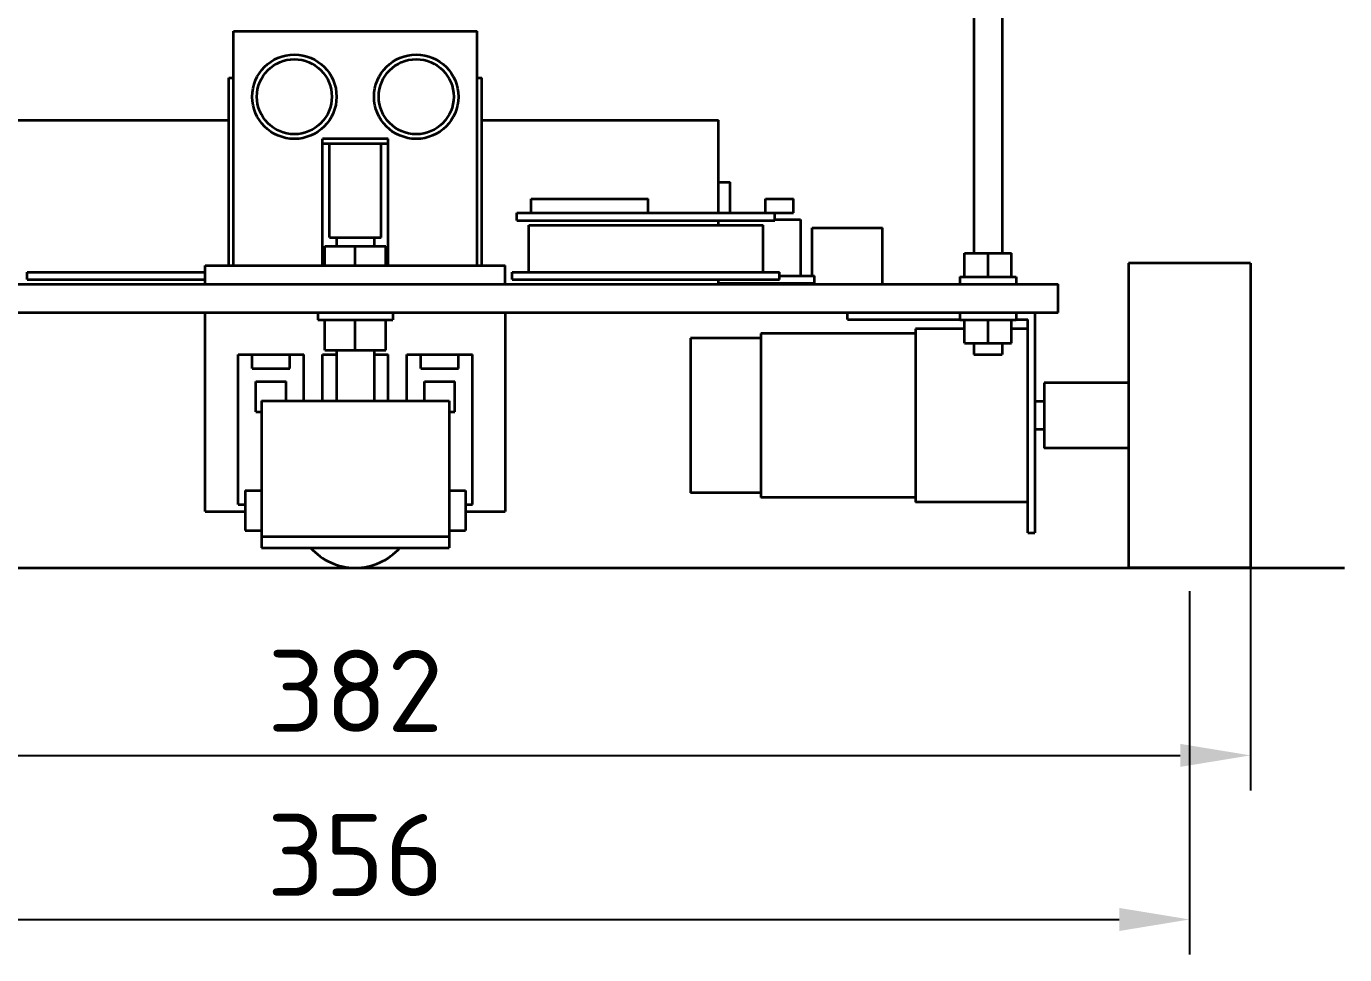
# Model space of a CAD drawing. Header units: millimetres. Extents: x 2054 to 12135, y -1469 to 564.
# Drawn here: x 2194.8 to 2476.1, y 89.9 to 287.9 of the extents above; entities that cross this region are included whole.
import ezdxf

# ---------------------------------------------------------------- set-up
doc = ezdxf.new("R2010")
doc.units = ezdxf.units.MM
doc.layers.add('2D-VISIBLE', color=7, linetype='Continuous', lineweight=35)
doc.layers.add('DIMENSIONS', color=4, linetype='Continuous', lineweight=18)
doc.styles.add('ISO', font='isocpeur.ttf')
doc.styles.add('OpenSansCondensed-Light', font='OpenSansCondensed-Light.ttf')
doc.dimstyles.new('EZDXF', dxfattribs={"dimtxt": 0.25, "dimasz": 0.175, "dimexe": 0.375, "dimexo": 0.125, "dimgap": 0.1, "dimtad": 1, "dimlfac": 100, "dimzin": 12, "dimdsep": 46, "dimtxsty": 'OpenSansCondensed-Light', "dimblk": 'ARCHTICK', "dimcen": 2.5, "dimazin": 3, "dimtfac": 0.5, "dimtmove": 2, "dimatfit": 3})

# ---------------------------------------------------------------- blocks, each defined once
blk = doc.blocks.new('_CLOSEDFILLED')
at = {"color": 0, "linetype": 'BYBLOCK'}
blk.add_solid([(-1, 0.164), (0, 0), (-1, -0.164)], dxfattribs=at)
blk = doc.blocks.new('*D9')
at = {"color": 4}
for p, q in [((2074, 199.9), (2074, 124.9)), ((2456, 199.9), (2456, 124.9)), ((2089, 132.4), (2441, 132.4))]:
    blk.add_line(p, q, dxfattribs=at)
at = {"layer": 'Defpoints'}
for p in [(2074, 204.9), (2456, 204.9), (2074, 132.4)]:
    blk.add_point(p, dxfattribs=at)
at = {"layer": 'DIMENSIONS', "color": 4, "xscale": 15, "yscale": 15, "rotation": 180}
blk.add_blockref('_CLOSEDFILLED', (2074, 132.4), dxfattribs=at)
at = {"layer": 'DIMENSIONS', "color": 4, "xscale": 15, "yscale": 15}
blk.add_blockref('_CLOSEDFILLED', (2456, 132.4), dxfattribs=at)
at = {"layer": 'DIMENSIONS', "color": 7, "insert": (2265, 146.15), "char_height": 17.5, "attachment_point": 5, "style": 'ISO'}
blk.add_mtext('382', dxfattribs=at)
blk = doc.blocks.new('*D10')
at = {"color": 4}
for p, q in [((2087, 167.4), (2087, 89.9)), ((2443, 167.4), (2443, 89.9)), ((2102, 97.4), (2428, 97.4))]:
    blk.add_line(p, q, dxfattribs=at)
at = {"layer": 'Defpoints'}
for p in [(2087, 172.4), (2443, 172.4), (2087, 97.4)]:
    blk.add_point(p, dxfattribs=at)
at = {"layer": 'DIMENSIONS', "color": 4, "xscale": 15, "yscale": 15, "rotation": 180}
blk.add_blockref('_CLOSEDFILLED', (2087, 97.4), dxfattribs=at)
at = {"layer": 'DIMENSIONS', "color": 4, "xscale": 15, "yscale": 15}
blk.add_blockref('_CLOSEDFILLED', (2443, 97.4), dxfattribs=at)
at = {"layer": 'DIMENSIONS', "color": 7, "insert": (2265, 111.15), "char_height": 17.5, "attachment_point": 5, "style": 'ISO'}
blk.add_mtext('356', dxfattribs=at)

msp = doc.modelspace()

# ---------------------------------------------------------------- linework, layer by layer
at = {"layer": '2D-VISIBLE'}
for p, q in [((2397, 326.3), (2397, 239.5)), ((2403, 326.3), (2403, 239.5)), ((2239, 286.9), (2291, 286.9)), ((2239, 236.9), (2239, 286.9)), ((2291, 236.9), (2291, 286.9)), ((2238, 236.9), (2238, 276.9)), ((2238, 276.9), (2239, 276.9)), ((2291, 276.9), (2292, 276.9)), ((2292, 236.9), (2292, 276.9)), ((2187.5, 267.9), (2238, 267.9)), ((2292, 267.9), (2342.5, 267.9)), ((2342.5, 248.1), (2342.5, 267.9)), ((2272, 263.9), (2258, 263.9)), ((2258, 236.9), (2258, 263.9)), ((2258, 262.9), (2259.5, 262.9)), ((2259.5, 242.9), (2259.5, 262.9)), ((2259.5, 262.9), (2270.5, 262.9)), ((2270.5, 262.9), (2272, 262.9)), ((2270.5, 242.9), (2270.5, 262.9)), ((2272, 236.9), (2272, 263.9)), ((2342.5, 254.7), (2345, 254.7)), ((2345, 248.1), (2345, 254.7)), ((2302.5, 248.1), (2302.5, 251.1)), ((2302.5, 251.1), (2327.5, 251.1)), ((2327.5, 248.1), (2327.5, 251.1)), ((2352.5, 248.1), (2352.5, 251.1)), ((2352.5, 251.1), (2358.5, 251.1)), ((2358.5, 248.1), (2358.5, 251.1)), ((2299.5, 246.5), (2299.5, 248.1)), ((2299.5, 248.1), (2354.5, 248.1)), ((2354.5, 246.5), (2354.5, 248.1)), ((2354.5, 248.1), (2358.5, 248.1)), ((2299.5, 246.5), (2354.5, 246.5)), ((2302, 235.5), (2302, 245.5)), ((2302, 245.5), (2352, 245.5)), ((2342.5, 245.5), (2342.5, 246.5)), ((2352, 235.5), (2352, 245.5)), ((2360, 246.7), (2360, 234.7)), ((2362.5, 234.7), (2362.5, 244.9)), ((2362.5, 244.9), (2377.5, 244.9)), ((2377.5, 232.9), (2377.5, 244.9)), ((2259.5, 242.9), (2270.5, 242.9)), ((2261, 242.9), (2261, 241)), ((2269, 242.9), (2269, 241)), ((2258.5, 236.9), (2258.5, 241)), ((2258.5, 241), (2265, 241)), ((2265, 236.9), (2265, 241)), ((2265, 241), (2271.5, 241)), ((2271.5, 236.9), (2271.5, 241)), ((2395, 234.5), (2395, 239.5)), ((2395, 239.5), (2400, 239.5)), ((2400, 234.5), (2400, 239.5)), ((2400, 239.5), (2405, 239.5)), ((2405, 234.5), (2405, 239.5)), ((2233, 232.9), (2233, 236.9)), ((2233, 236.9), (2297, 236.9)), ((2297, 232.9), (2297, 236.9)), ((2456, 237.4), (2430, 237.4)), ((2195, 233.9), (2195, 235.5)), ((2195, 235.5), (2233, 235.5)), ((2195, 233.9), (2233, 233.9)), ((2298.5, 233.9), (2298.5, 235.5)), ((2298.5, 235.5), (2355.5, 235.5)), ((2298.5, 233.9), (2355.5, 233.9)), ((2342.5, 232.9), (2342.5, 233.9)), ((2355.5, 233.9), (2355.5, 235.5)), ((2355.5, 234.7), (2363, 234.7)), ((2363, 233.1), (2363, 234.7)), ((2394, 234.5), (2394, 232.9)), ((2406, 234.5), (2406, 232.9)), ((2115, 232.9), (2415, 232.9)), ((2233, 232.9), (2297, 232.9)), ((2342.5, 233.1), (2363, 233.1)), ((2362.5, 232.9), (2362.5, 233.1)), ((2415, 226.9), (2415, 232.9)), ((2115, 226.9), (2415, 226.9)), ((2233, 184.4), (2233, 226.9)), ((2257, 226.9), (2257, 225.3)), ((2258.5, 218.8), (2258.5, 225.3)), ((2265, 218.8), (2265, 225.3)), ((2271.5, 218.8), (2271.5, 225.3)), ((2273, 226.9), (2273, 225.3)), ((2297, 226.9), (2297, 184.4)), ((2370, 225.4), (2370, 226.9)), ((2370, 225.4), (2394, 225.4)), ((2394, 226.9), (2394, 225.3)), ((2395, 220.3), (2395, 225.3)), ((2400, 220.3), (2400, 225.3)), ((2405, 220.3), (2405, 225.3)), ((2406, 226.9), (2406, 225.3)), ((2406, 225.4), (2408.5, 225.4)), ((2408.5, 179.9), (2408.5, 225.4)), ((2410, 226.9), (2410, 179.9)), ((2384.5, 222.4), (2351.5, 222.4)), ((2395, 223.4), (2384.5, 223.4)), ((2408.5, 223.4), (2405, 223.4)), ((2351.5, 221.4), (2336.5, 221.4)), ((2395, 220.3), (2400, 220.3)), ((2397, 220.3), (2397, 217.9)), ((2400, 220.3), (2405, 220.3)), ((2403, 220.3), (2403, 217.9)), ((2240, 185.9), (2240, 217.9)), ((2240, 217.9), (2243, 217.9)), ((2243, 214.9), (2243, 217.9)), ((2243, 217.9), (2251, 217.9)), ((2251, 217.9), (2254, 217.9)), ((2251, 214.9), (2251, 217.9)), ((2254, 208), (2254, 217.9)), ((2258, 208), (2258, 217.9)), ((2258, 217.9), (2261, 217.9)), ((2258.5, 218.8), (2265, 218.8)), ((2261, 218.8), (2261, 208)), ((2265, 218.8), (2271.5, 218.8)), ((2269, 218.8), (2269, 208)), ((2269, 217.9), (2272, 217.9)), ((2272, 208), (2272, 217.9)), ((2276, 208), (2276, 217.9)), ((2276, 217.9), (2279, 217.9)), ((2279, 214.9), (2279, 217.9)), ((2279, 217.9), (2287, 217.9)), ((2287, 217.9), (2290, 217.9)), ((2287, 214.9), (2287, 217.9)), ((2290, 185.9), (2290, 217.9)), ((2243, 214.9), (2251, 214.9)), ((2279, 214.9), (2287, 214.9)), ((2243.75, 205.65), (2243.75, 212.15)), ((2243.75, 212.15), (2250.25, 212.15)), ((2250.25, 208), (2250.25, 212.15)), ((2279.75, 208), (2279.75, 212.15)), ((2279.75, 212.15), (2286.25, 212.15)), ((2286.25, 205.65), (2286.25, 212.15)), ((2430, 211.9), (2412, 211.9)), ((2243.75, 205.65), (2245, 205.65)), ((2245, 208), (2245, 179.1)), ((2285, 208), (2285, 179.1)), ((2285, 205.65), (2286.25, 205.65)), ((2412, 207.9), (2410, 207.9)), ((2412, 201.9), (2410, 201.9)), ((2430, 197.9), (2412, 197.9)), ((2241.5, 188.9), (2241.5, 180.4)), ((2288.5, 188.9), (2288.5, 180.4)), ((2240, 185.9), (2241.5, 185.9)), ((2288.5, 185.9), (2290, 185.9)), ((2351.5, 188.4), (2336.5, 188.4)), ((2384.5, 187.4), (2351.5, 187.4)), ((2408.5, 186.4), (2384.5, 186.4)), ((2233, 184.4), (2241.5, 184.4)), ((2288.5, 184.4), (2297, 184.4)), ((2245, 179.1), (2245, 176.7)), ((2285, 179.1), (2285, 176.7)), ((2408.5, 179.9), (2410, 179.9)), ((2053.91, 172.4), (2476.09, 172.4)), ((2456, 172.4), (2430, 172.4))]:
    msp.add_line(p, q, dxfattribs=at)
for points in [[(2354.5, 246.7), (2354.67, 246.7), (2354.84, 246.7), (2355.02, 246.7), (2355.19, 246.7), (2355.36, 246.7), (2355.53, 246.7), (2355.7, 246.7), (2355.88, 246.7), (2356.05, 246.7), (2356.22, 246.7), (2356.39, 246.7), (2356.56, 246.7), (2356.73, 246.7), (2356.91, 246.7), (2357.08, 246.7), (2357.25, 246.7), (2357.42, 246.7), (2357.59, 246.7), (2357.77, 246.7), (2357.94, 246.7), (2358.11, 246.7), (2358.28, 246.7), (2358.45, 246.7), (2358.62, 246.7), (2358.8, 246.7), (2358.97, 246.7), (2359.14, 246.7), (2359.31, 246.7), (2359.48, 246.7), (2359.66, 246.7), (2359.83, 246.7), (2360, 246.7)], [(2430, 237.4), (2430, 236.38), (2430, 235.37), (2430, 234.35), (2430, 233.34), (2430, 232.32), (2430, 231.31), (2430, 230.29), (2430, 229.28), (2430, 228.26), (2430, 227.24), (2430, 226.23), (2430, 225.21), (2430, 224.2), (2430, 223.18), (2430, 222.17), (2430, 221.15), (2430, 220.13), (2430, 219.12), (2430, 218.1), (2430, 217.09), (2430, 216.07), (2430, 215.06), (2430, 214.04), (2430, 213.03), (2430, 212.01), (2430, 210.99), (2430, 209.98), (2430, 208.96), (2430, 207.95), (2430, 206.93), (2430, 205.92), (2430, 204.9)], [(2456, 237.4), (2456, 236.38), (2456, 235.37), (2456, 234.35), (2456, 233.34), (2456, 232.32), (2456, 231.31), (2456, 230.29), (2456, 229.28), (2456, 228.26), (2456, 227.24), (2456, 226.23), (2456, 225.21), (2456, 224.2), (2456, 223.18), (2456, 222.17), (2456, 221.15), (2456, 220.13), (2456, 219.12), (2456, 218.1), (2456, 217.09), (2456, 216.07), (2456, 215.06), (2456, 214.04), (2456, 213.03), (2456, 212.01), (2456, 210.99), (2456, 209.98), (2456, 208.96), (2456, 207.95), (2456, 206.93), (2456, 205.92), (2456, 204.9)], [(2394, 234.5), (2394.19, 234.5), (2394.38, 234.5), (2394.56, 234.5), (2394.75, 234.5), (2394.94, 234.5), (2395.12, 234.5), (2395.31, 234.5), (2395.5, 234.5), (2395.69, 234.5), (2395.88, 234.5), (2396.06, 234.5), (2396.25, 234.5), (2396.44, 234.5), (2396.62, 234.5), (2396.81, 234.5), (2397, 234.5), (2397.19, 234.5), (2397.38, 234.5), (2397.56, 234.5), (2397.75, 234.5), (2397.94, 234.5), (2398.12, 234.5), (2398.31, 234.5), (2398.5, 234.5), (2398.69, 234.5), (2398.88, 234.5), (2399.06, 234.5), (2399.25, 234.5), (2399.44, 234.5), (2399.62, 234.5), (2399.81, 234.5), (2400, 234.5)], [(2400, 234.5), (2400.19, 234.5), (2400.38, 234.5), (2400.56, 234.5), (2400.75, 234.5), (2400.94, 234.5), (2401.12, 234.5), (2401.31, 234.5), (2401.5, 234.5), (2401.69, 234.5), (2401.88, 234.5), (2402.06, 234.5), (2402.25, 234.5), (2402.44, 234.5), (2402.62, 234.5), (2402.81, 234.5), (2403, 234.5), (2403.19, 234.5), (2403.38, 234.5), (2403.56, 234.5), (2403.75, 234.5), (2403.94, 234.5), (2404.12, 234.5), (2404.31, 234.5), (2404.5, 234.5), (2404.69, 234.5), (2404.88, 234.5), (2405.06, 234.5), (2405.25, 234.5), (2405.44, 234.5), (2405.62, 234.5), (2405.81, 234.5), (2406, 234.5)], [(2257, 225.3), (2257.25, 225.3), (2257.5, 225.3), (2257.75, 225.3), (2258, 225.3), (2258.25, 225.3), (2258.5, 225.3), (2258.75, 225.3), (2259, 225.3), (2259.25, 225.3), (2259.5, 225.3), (2259.75, 225.3), (2260, 225.3), (2260.25, 225.3), (2260.5, 225.3), (2260.75, 225.3), (2261, 225.3), (2261.25, 225.3), (2261.5, 225.3), (2261.75, 225.3), (2262, 225.3), (2262.25, 225.3), (2262.5, 225.3), (2262.75, 225.3), (2263, 225.3), (2263.25, 225.3), (2263.5, 225.3), (2263.75, 225.3), (2264, 225.3), (2264.25, 225.3), (2264.5, 225.3), (2264.75, 225.3), (2265, 225.3)], [(2265, 225.3), (2265.25, 225.3), (2265.5, 225.3), (2265.75, 225.3), (2266, 225.3), (2266.25, 225.3), (2266.5, 225.3), (2266.75, 225.3), (2267, 225.3), (2267.25, 225.3), (2267.5, 225.3), (2267.75, 225.3), (2268, 225.3), (2268.25, 225.3), (2268.5, 225.3), (2268.75, 225.3), (2269, 225.3), (2269.25, 225.3), (2269.5, 225.3), (2269.75, 225.3), (2270, 225.3), (2270.25, 225.3), (2270.5, 225.3), (2270.75, 225.3), (2271, 225.3), (2271.25, 225.3), (2271.5, 225.3), (2271.75, 225.3), (2272, 225.3), (2272.25, 225.3), (2272.5, 225.3), (2272.75, 225.3), (2273, 225.3)], [(2394, 225.3), (2394.19, 225.3), (2394.38, 225.3), (2394.56, 225.3), (2394.75, 225.3), (2394.94, 225.3), (2395.12, 225.3), (2395.31, 225.3), (2395.5, 225.3), (2395.69, 225.3), (2395.88, 225.3), (2396.06, 225.3), (2396.25, 225.3), (2396.44, 225.3), (2396.62, 225.3), (2396.81, 225.3), (2397, 225.3), (2397.19, 225.3), (2397.38, 225.3), (2397.56, 225.3), (2397.75, 225.3), (2397.94, 225.3), (2398.12, 225.3), (2398.31, 225.3), (2398.5, 225.3), (2398.69, 225.3), (2398.88, 225.3), (2399.06, 225.3), (2399.25, 225.3), (2399.44, 225.3), (2399.62, 225.3), (2399.81, 225.3), (2400, 225.3)], [(2400, 225.3), (2400.19, 225.3), (2400.38, 225.3), (2400.56, 225.3), (2400.75, 225.3), (2400.94, 225.3), (2401.12, 225.3), (2401.31, 225.3), (2401.5, 225.3), (2401.69, 225.3), (2401.88, 225.3), (2402.06, 225.3), (2402.25, 225.3), (2402.44, 225.3), (2402.62, 225.3), (2402.81, 225.3), (2403, 225.3), (2403.19, 225.3), (2403.38, 225.3), (2403.56, 225.3), (2403.75, 225.3), (2403.94, 225.3), (2404.12, 225.3), (2404.31, 225.3), (2404.5, 225.3), (2404.69, 225.3), (2404.88, 225.3), (2405.06, 225.3), (2405.25, 225.3), (2405.44, 225.3), (2405.62, 225.3), (2405.81, 225.3), (2406, 225.3)], [(2351.5, 222.4), (2351.5, 221.85), (2351.5, 221.31), (2351.5, 220.76), (2351.5, 220.21), (2351.5, 219.67), (2351.5, 219.12), (2351.5, 218.57), (2351.5, 218.03), (2351.5, 217.48), (2351.5, 216.93), (2351.5, 216.38), (2351.5, 215.84), (2351.5, 215.29), (2351.5, 214.74), (2351.5, 214.2), (2351.5, 213.65), (2351.5, 213.1), (2351.5, 212.56), (2351.5, 212.01), (2351.5, 211.46), (2351.5, 210.92), (2351.5, 210.37), (2351.5, 209.82), (2351.5, 209.28), (2351.5, 208.73), (2351.5, 208.18), (2351.5, 207.63), (2351.5, 207.09), (2351.5, 206.54), (2351.5, 205.99), (2351.5, 205.45), (2351.5, 204.9)], [(2384.5, 223.4), (2384.5, 222.82), (2384.5, 222.24), (2384.5, 221.67), (2384.5, 221.09), (2384.5, 220.51), (2384.5, 219.93), (2384.5, 219.35), (2384.5, 218.78), (2384.5, 218.2), (2384.5, 217.62), (2384.5, 217.04), (2384.5, 216.46), (2384.5, 215.88), (2384.5, 215.31), (2384.5, 214.73), (2384.5, 214.15), (2384.5, 213.57), (2384.5, 212.99), (2384.5, 212.42), (2384.5, 211.84), (2384.5, 211.26), (2384.5, 210.68), (2384.5, 210.1), (2384.5, 209.53), (2384.5, 208.95), (2384.5, 208.37), (2384.5, 207.79), (2384.5, 207.21), (2384.5, 206.63), (2384.5, 206.06), (2384.5, 205.48), (2384.5, 204.9)], [(2336.5, 221.4), (2336.5, 220.88), (2336.5, 220.37), (2336.5, 219.85), (2336.5, 219.34), (2336.5, 218.82), (2336.5, 218.31), (2336.5, 217.79), (2336.5, 217.28), (2336.5, 216.76), (2336.5, 216.24), (2336.5, 215.73), (2336.5, 215.21), (2336.5, 214.7), (2336.5, 214.18), (2336.5, 213.67), (2336.5, 213.15), (2336.5, 212.63), (2336.5, 212.12), (2336.5, 211.6), (2336.5, 211.09), (2336.5, 210.57), (2336.5, 210.06), (2336.5, 209.54), (2336.5, 209.03), (2336.5, 208.51), (2336.5, 207.99), (2336.5, 207.48), (2336.5, 206.96), (2336.5, 206.45), (2336.5, 205.93), (2336.5, 205.42), (2336.5, 204.9)], [(2397, 217.9), (2397.09, 217.9), (2397.19, 217.9), (2397.28, 217.9), (2397.38, 217.9), (2397.47, 217.9), (2397.56, 217.9), (2397.66, 217.9), (2397.75, 217.9), (2397.84, 217.9), (2397.94, 217.9), (2398.03, 217.9), (2398.12, 217.9), (2398.22, 217.9), (2398.31, 217.9), (2398.41, 217.9), (2398.5, 217.9), (2398.59, 217.9), (2398.69, 217.9), (2398.78, 217.9), (2398.88, 217.9), (2398.97, 217.9), (2399.06, 217.9), (2399.16, 217.9), (2399.25, 217.9), (2399.34, 217.9), (2399.44, 217.9), (2399.53, 217.9), (2399.62, 217.9), (2399.72, 217.9), (2399.81, 217.9), (2399.91, 217.9), (2400, 217.9)], [(2400, 217.9), (2400.09, 217.9), (2400.19, 217.9), (2400.28, 217.9), (2400.38, 217.9), (2400.47, 217.9), (2400.56, 217.9), (2400.66, 217.9), (2400.75, 217.9), (2400.84, 217.9), (2400.94, 217.9), (2401.03, 217.9), (2401.12, 217.9), (2401.22, 217.9), (2401.31, 217.9), (2401.41, 217.9), (2401.5, 217.9), (2401.59, 217.9), (2401.69, 217.9), (2401.78, 217.9), (2401.88, 217.9), (2401.97, 217.9), (2402.06, 217.9), (2402.16, 217.9), (2402.25, 217.9), (2402.34, 217.9), (2402.44, 217.9), (2402.53, 217.9), (2402.62, 217.9), (2402.72, 217.9), (2402.81, 217.9), (2402.91, 217.9), (2403, 217.9)], [(2412, 211.9), (2412, 211.68), (2412, 211.46), (2412, 211.24), (2412, 211.03), (2412, 210.81), (2412, 210.59), (2412, 210.37), (2412, 210.15), (2412, 209.93), (2412, 209.71), (2412, 209.49), (2412, 209.28), (2412, 209.06), (2412, 208.84), (2412, 208.62), (2412, 208.4), (2412, 208.18), (2412, 207.96), (2412, 207.74), (2412, 207.53), (2412, 207.31), (2412, 207.09), (2412, 206.87), (2412, 206.65), (2412, 206.43), (2412, 206.21), (2412, 205.99), (2412, 205.78), (2412, 205.56), (2412, 205.34), (2412, 205.12), (2412, 204.9)], [(2245, 208), (2245.62, 208), (2246.25, 208), (2246.88, 208), (2247.5, 208), (2248.12, 208), (2248.75, 208), (2249.38, 208), (2250, 208), (2250.62, 208), (2251.25, 208), (2251.88, 208), (2252.5, 208), (2253.12, 208), (2253.75, 208), (2254.38, 208), (2255, 208), (2255.62, 208), (2256.25, 208), (2256.88, 208), (2257.5, 208), (2258.12, 208), (2258.75, 208), (2259.38, 208), (2260, 208), (2260.62, 208), (2261.25, 208), (2261.88, 208), (2262.5, 208), (2263.12, 208), (2263.75, 208), (2264.38, 208), (2265, 208)], [(2265, 208), (2265.62, 208), (2266.25, 208), (2266.88, 208), (2267.5, 208), (2268.12, 208), (2268.75, 208), (2269.38, 208), (2270, 208), (2270.62, 208), (2271.25, 208), (2271.88, 208), (2272.5, 208), (2273.12, 208), (2273.75, 208), (2274.38, 208), (2275, 208), (2275.62, 208), (2276.25, 208), (2276.88, 208), (2277.5, 208), (2278.12, 208), (2278.75, 208), (2279.38, 208), (2280, 208), (2280.62, 208), (2281.25, 208), (2281.88, 208), (2282.5, 208), (2283.12, 208), (2283.75, 208), (2284.38, 208), (2285, 208)], [(2336.5, 204.9), (2336.5, 204.38), (2336.5, 203.87), (2336.5, 203.35), (2336.5, 202.84), (2336.5, 202.32), (2336.5, 201.81), (2336.5, 201.29), (2336.5, 200.78), (2336.5, 200.26), (2336.5, 199.74), (2336.5, 199.23), (2336.5, 198.71), (2336.5, 198.2), (2336.5, 197.68), (2336.5, 197.17), (2336.5, 196.65), (2336.5, 196.13), (2336.5, 195.62), (2336.5, 195.1), (2336.5, 194.59), (2336.5, 194.07), (2336.5, 193.56), (2336.5, 193.04), (2336.5, 192.53), (2336.5, 192.01), (2336.5, 191.49), (2336.5, 190.98), (2336.5, 190.46), (2336.5, 189.95), (2336.5, 189.43), (2336.5, 188.92), (2336.5, 188.4)], [(2351.5, 204.9), (2351.5, 204.35), (2351.5, 203.81), (2351.5, 203.26), (2351.5, 202.71), (2351.5, 202.17), (2351.5, 201.62), (2351.5, 201.07), (2351.5, 200.53), (2351.5, 199.98), (2351.5, 199.43), (2351.5, 198.88), (2351.5, 198.34), (2351.5, 197.79), (2351.5, 197.24), (2351.5, 196.7), (2351.5, 196.15), (2351.5, 195.6), (2351.5, 195.06), (2351.5, 194.51), (2351.5, 193.96), (2351.5, 193.42), (2351.5, 192.87), (2351.5, 192.32), (2351.5, 191.78), (2351.5, 191.23), (2351.5, 190.68), (2351.5, 190.13), (2351.5, 189.59), (2351.5, 189.04), (2351.5, 188.49), (2351.5, 187.95), (2351.5, 187.4)], [(2384.5, 204.9), (2384.5, 204.32), (2384.5, 203.74), (2384.5, 203.17), (2384.5, 202.59), (2384.5, 202.01), (2384.5, 201.43), (2384.5, 200.85), (2384.5, 200.28), (2384.5, 199.7), (2384.5, 199.12), (2384.5, 198.54), (2384.5, 197.96), (2384.5, 197.38), (2384.5, 196.81), (2384.5, 196.23), (2384.5, 195.65), (2384.5, 195.07), (2384.5, 194.49), (2384.5, 193.92), (2384.5, 193.34), (2384.5, 192.76), (2384.5, 192.18), (2384.5, 191.6), (2384.5, 191.03), (2384.5, 190.45), (2384.5, 189.87), (2384.5, 189.29), (2384.5, 188.71), (2384.5, 188.13), (2384.5, 187.56), (2384.5, 186.98), (2384.5, 186.4)], [(2412, 204.9), (2412, 204.68), (2412, 204.46), (2412, 204.24), (2412, 204.03), (2412, 203.81), (2412, 203.59), (2412, 203.37), (2412, 203.15), (2412, 202.93), (2412, 202.71), (2412, 202.49), (2412, 202.28), (2412, 202.06), (2412, 201.84), (2412, 201.62), (2412, 201.4), (2412, 201.18), (2412, 200.96), (2412, 200.74), (2412, 200.53), (2412, 200.31), (2412, 200.09), (2412, 199.87), (2412, 199.65), (2412, 199.43), (2412, 199.21), (2412, 198.99), (2412, 198.78), (2412, 198.56), (2412, 198.34), (2412, 198.12), (2412, 197.9)], [(2430, 204.9), (2430, 203.88), (2430, 202.87), (2430, 201.85), (2430, 200.84), (2430, 199.82), (2430, 198.81), (2430, 197.79), (2430, 196.78), (2430, 195.76), (2430, 194.74), (2430, 193.73), (2430, 192.71), (2430, 191.7), (2430, 190.68), (2430, 189.67), (2430, 188.65), (2430, 187.63), (2430, 186.62), (2430, 185.6), (2430, 184.59), (2430, 183.57), (2430, 182.56), (2430, 181.54), (2430, 180.53), (2430, 179.51), (2430, 178.49), (2430, 177.48), (2430, 176.46), (2430, 175.45), (2430, 174.43), (2430, 173.42), (2430, 172.4)], [(2456, 204.9), (2456, 203.88), (2456, 202.87), (2456, 201.85), (2456, 200.84), (2456, 199.82), (2456, 198.81), (2456, 197.79), (2456, 196.78), (2456, 195.76), (2456, 194.74), (2456, 193.73), (2456, 192.71), (2456, 191.7), (2456, 190.68), (2456, 189.67), (2456, 188.65), (2456, 187.63), (2456, 186.62), (2456, 185.6), (2456, 184.59), (2456, 183.57), (2456, 182.56), (2456, 181.54), (2456, 180.53), (2456, 179.51), (2456, 178.49), (2456, 177.48), (2456, 176.46), (2456, 175.45), (2456, 174.43), (2456, 173.42), (2456, 172.4)], [(2241.5, 188.9), (2241.58, 188.9), (2241.66, 188.9), (2241.73, 188.9), (2241.81, 188.9), (2241.89, 188.9), (2241.97, 188.9), (2242.05, 188.9), (2242.12, 188.9), (2242.2, 188.9), (2242.28, 188.9), (2242.36, 188.9), (2242.44, 188.9), (2242.52, 188.9), (2242.59, 188.9), (2242.67, 188.9), (2242.75, 188.9), (2242.83, 188.9), (2242.91, 188.9), (2242.98, 188.9), (2243.06, 188.9), (2243.14, 188.9), (2243.22, 188.9), (2243.3, 188.9), (2243.38, 188.9), (2243.45, 188.9), (2243.53, 188.9), (2243.61, 188.9), (2243.69, 188.9), (2243.77, 188.9), (2243.84, 188.9), (2243.92, 188.9), (2244, 188.9)], [(2244, 188.9), (2244.03, 188.9), (2244.06, 188.9), (2244.09, 188.9), (2244.12, 188.9), (2244.16, 188.9), (2244.19, 188.9), (2244.22, 188.9), (2244.25, 188.9), (2244.28, 188.9), (2244.31, 188.9), (2244.34, 188.9), (2244.38, 188.9), (2244.41, 188.9), (2244.44, 188.9), (2244.47, 188.9), (2244.5, 188.9), (2244.53, 188.9), (2244.56, 188.9), (2244.59, 188.9), (2244.62, 188.9), (2244.66, 188.9), (2244.69, 188.9), (2244.72, 188.9), (2244.75, 188.9), (2244.78, 188.9), (2244.81, 188.9), (2244.84, 188.9), (2244.88, 188.9), (2244.91, 188.9), (2244.94, 188.9), (2244.97, 188.9), (2245, 188.9)], [(2285, 188.9), (2285.03, 188.9), (2285.06, 188.9), (2285.09, 188.9), (2285.12, 188.9), (2285.16, 188.9), (2285.19, 188.9), (2285.22, 188.9), (2285.25, 188.9), (2285.28, 188.9), (2285.31, 188.9), (2285.34, 188.9), (2285.38, 188.9), (2285.41, 188.9), (2285.44, 188.9), (2285.47, 188.9), (2285.5, 188.9), (2285.53, 188.9), (2285.56, 188.9), (2285.59, 188.9), (2285.62, 188.9), (2285.66, 188.9), (2285.69, 188.9), (2285.72, 188.9), (2285.75, 188.9), (2285.78, 188.9), (2285.81, 188.9), (2285.84, 188.9), (2285.88, 188.9), (2285.91, 188.9), (2285.94, 188.9), (2285.97, 188.9), (2286, 188.9)], [(2286, 188.9), (2286.08, 188.9), (2286.16, 188.9), (2286.23, 188.9), (2286.31, 188.9), (2286.39, 188.9), (2286.47, 188.9), (2286.55, 188.9), (2286.62, 188.9), (2286.7, 188.9), (2286.78, 188.9), (2286.86, 188.9), (2286.94, 188.9), (2287.02, 188.9), (2287.09, 188.9), (2287.17, 188.9), (2287.25, 188.9), (2287.33, 188.9), (2287.41, 188.9), (2287.48, 188.9), (2287.56, 188.9), (2287.64, 188.9), (2287.72, 188.9), (2287.8, 188.9), (2287.88, 188.9), (2287.95, 188.9), (2288.03, 188.9), (2288.11, 188.9), (2288.19, 188.9), (2288.27, 188.9), (2288.34, 188.9), (2288.42, 188.9), (2288.5, 188.9)], [(2241.5, 180.4), (2241.58, 180.4), (2241.66, 180.4), (2241.73, 180.4), (2241.81, 180.4), (2241.89, 180.4), (2241.97, 180.4), (2242.05, 180.4), (2242.12, 180.4), (2242.2, 180.4), (2242.28, 180.4), (2242.36, 180.4), (2242.44, 180.4), (2242.52, 180.4), (2242.59, 180.4), (2242.67, 180.4), (2242.75, 180.4), (2242.83, 180.4), (2242.91, 180.4), (2242.98, 180.4), (2243.06, 180.4), (2243.14, 180.4), (2243.22, 180.4), (2243.3, 180.4), (2243.38, 180.4), (2243.45, 180.4), (2243.53, 180.4), (2243.61, 180.4), (2243.69, 180.4), (2243.77, 180.4), (2243.84, 180.4), (2243.92, 180.4), (2244, 180.4)], [(2244, 180.4), (2244.03, 180.4), (2244.06, 180.4), (2244.09, 180.4), (2244.12, 180.4), (2244.16, 180.4), (2244.19, 180.4), (2244.22, 180.4), (2244.25, 180.4), (2244.28, 180.4), (2244.31, 180.4), (2244.34, 180.4), (2244.38, 180.4), (2244.41, 180.4), (2244.44, 180.4), (2244.47, 180.4), (2244.5, 180.4), (2244.53, 180.4), (2244.56, 180.4), (2244.59, 180.4), (2244.62, 180.4), (2244.66, 180.4), (2244.69, 180.4), (2244.72, 180.4), (2244.75, 180.4), (2244.78, 180.4), (2244.81, 180.4), (2244.84, 180.4), (2244.88, 180.4), (2244.91, 180.4), (2244.94, 180.4), (2244.97, 180.4), (2245, 180.4)], [(2285, 180.4), (2285.03, 180.4), (2285.06, 180.4), (2285.09, 180.4), (2285.12, 180.4), (2285.16, 180.4), (2285.19, 180.4), (2285.22, 180.4), (2285.25, 180.4), (2285.28, 180.4), (2285.31, 180.4), (2285.34, 180.4), (2285.38, 180.4), (2285.41, 180.4), (2285.44, 180.4), (2285.47, 180.4), (2285.5, 180.4), (2285.53, 180.4), (2285.56, 180.4), (2285.59, 180.4), (2285.62, 180.4), (2285.66, 180.4), (2285.69, 180.4), (2285.72, 180.4), (2285.75, 180.4), (2285.78, 180.4), (2285.81, 180.4), (2285.84, 180.4), (2285.88, 180.4), (2285.91, 180.4), (2285.94, 180.4), (2285.97, 180.4), (2286, 180.4)], [(2286, 180.4), (2286.08, 180.4), (2286.16, 180.4), (2286.23, 180.4), (2286.31, 180.4), (2286.39, 180.4), (2286.47, 180.4), (2286.55, 180.4), (2286.62, 180.4), (2286.7, 180.4), (2286.78, 180.4), (2286.86, 180.4), (2286.94, 180.4), (2287.02, 180.4), (2287.09, 180.4), (2287.17, 180.4), (2287.25, 180.4), (2287.33, 180.4), (2287.41, 180.4), (2287.48, 180.4), (2287.56, 180.4), (2287.64, 180.4), (2287.72, 180.4), (2287.8, 180.4), (2287.88, 180.4), (2287.95, 180.4), (2288.03, 180.4), (2288.11, 180.4), (2288.19, 180.4), (2288.27, 180.4), (2288.34, 180.4), (2288.42, 180.4), (2288.5, 180.4)], [(2245, 179.1), (2245.62, 179.1), (2246.25, 179.1), (2246.88, 179.1), (2247.5, 179.1), (2248.12, 179.1), (2248.75, 179.1), (2249.38, 179.1), (2250, 179.1), (2250.62, 179.1), (2251.25, 179.1), (2251.88, 179.1), (2252.5, 179.1), (2253.12, 179.1), (2253.75, 179.1), (2254.38, 179.1), (2255, 179.1), (2255.62, 179.1), (2256.25, 179.1), (2256.88, 179.1), (2257.5, 179.1), (2258.12, 179.1), (2258.75, 179.1), (2259.38, 179.1), (2260, 179.1), (2260.62, 179.1), (2261.25, 179.1), (2261.88, 179.1), (2262.5, 179.1), (2263.12, 179.1), (2263.75, 179.1), (2264.38, 179.1), (2265, 179.1)], [(2245, 179.1), (2245.62, 179.1), (2246.25, 179.1), (2246.88, 179.1), (2247.5, 179.1), (2248.12, 179.1), (2248.75, 179.1), (2249.38, 179.1), (2250, 179.1), (2250.62, 179.1), (2251.25, 179.1), (2251.88, 179.1), (2252.5, 179.1), (2253.12, 179.1), (2253.75, 179.1), (2254.38, 179.1), (2255, 179.1), (2255.62, 179.1), (2256.25, 179.1), (2256.88, 179.1), (2257.5, 179.1), (2258.12, 179.1), (2258.75, 179.1), (2259.38, 179.1), (2260, 179.1), (2260.62, 179.1), (2261.25, 179.1), (2261.88, 179.1), (2262.5, 179.1), (2263.12, 179.1), (2263.75, 179.1), (2264.38, 179.1), (2265, 179.1)], [(2265, 179.1), (2265.62, 179.1), (2266.25, 179.1), (2266.88, 179.1), (2267.5, 179.1), (2268.12, 179.1), (2268.75, 179.1), (2269.38, 179.1), (2270, 179.1), (2270.62, 179.1), (2271.25, 179.1), (2271.88, 179.1), (2272.5, 179.1), (2273.12, 179.1), (2273.75, 179.1), (2274.38, 179.1), (2275, 179.1), (2275.62, 179.1), (2276.25, 179.1), (2276.88, 179.1), (2277.5, 179.1), (2278.12, 179.1), (2278.75, 179.1), (2279.38, 179.1), (2280, 179.1), (2280.62, 179.1), (2281.25, 179.1), (2281.88, 179.1), (2282.5, 179.1), (2283.12, 179.1), (2283.75, 179.1), (2284.38, 179.1), (2285, 179.1)], [(2265, 179.1), (2265.62, 179.1), (2266.25, 179.1), (2266.88, 179.1), (2267.5, 179.1), (2268.12, 179.1), (2268.75, 179.1), (2269.38, 179.1), (2270, 179.1), (2270.62, 179.1), (2271.25, 179.1), (2271.88, 179.1), (2272.5, 179.1), (2273.12, 179.1), (2273.75, 179.1), (2274.38, 179.1), (2275, 179.1), (2275.62, 179.1), (2276.25, 179.1), (2276.88, 179.1), (2277.5, 179.1), (2278.12, 179.1), (2278.75, 179.1), (2279.38, 179.1), (2280, 179.1), (2280.62, 179.1), (2281.25, 179.1), (2281.88, 179.1), (2282.5, 179.1), (2283.12, 179.1), (2283.75, 179.1), (2284.38, 179.1), (2285, 179.1)], [(2245, 176.7), (2245.62, 176.7), (2246.25, 176.7), (2246.88, 176.7), (2247.5, 176.7), (2248.12, 176.7), (2248.75, 176.7), (2249.38, 176.7), (2250, 176.7), (2250.62, 176.7), (2251.25, 176.7), (2251.88, 176.7), (2252.5, 176.7), (2253.12, 176.7), (2253.75, 176.7), (2254.38, 176.7), (2255, 176.7), (2255.62, 176.7), (2256.25, 176.7), (2256.88, 176.7), (2257.5, 176.7), (2258.12, 176.7), (2258.75, 176.7), (2259.38, 176.7), (2260, 176.7), (2260.62, 176.7), (2261.25, 176.7), (2261.88, 176.7), (2262.5, 176.7), (2263.12, 176.7), (2263.75, 176.7), (2264.38, 176.7), (2265, 176.7)], [(2265, 176.7), (2265.62, 176.7), (2266.25, 176.7), (2266.88, 176.7), (2267.5, 176.7), (2268.12, 176.7), (2268.75, 176.7), (2269.38, 176.7), (2270, 176.7), (2270.62, 176.7), (2271.25, 176.7), (2271.88, 176.7), (2272.5, 176.7), (2273.12, 176.7), (2273.75, 176.7), (2274.38, 176.7), (2275, 176.7), (2275.62, 176.7), (2276.25, 176.7), (2276.88, 176.7), (2277.5, 176.7), (2278.12, 176.7), (2278.75, 176.7), (2279.38, 176.7), (2280, 176.7), (2280.62, 176.7), (2281.25, 176.7), (2281.88, 176.7), (2282.5, 176.7), (2283.12, 176.7), (2283.75, 176.7), (2284.38, 176.7), (2285, 176.7)]]:
    msp.add_lwpolyline(points, dxfattribs=at)
for centre, radius in [((2252, 272.9), 9), ((2278, 272.9), 9), ((2252, 272.9), 8), ((2278, 272.9), 8)]:
    msp.add_circle(centre, radius, dxfattribs=at)
for start, end in [(221.4081, 270), (270, 318.5919)]:
    msp.add_arc((2265, 185.1), 12.7, start, end, dxfattribs=at)

# ---------------------------------------------------------------- dimensions: what is measured, and where the dimension line sits
at = {"layer": 'DIMENSIONS'}
for base, p1, p2, picture, middle in [((2074, 132.4), (2074, 204.9), (2456, 204.9), '*D9', (2265, 146.15)), ((2087, 97.4), (2087, 172.4), (2443, 172.4), '*D10', (2265, 111.15))]:
    dim = msp.add_linear_dim(base=base, p1=p1, p2=p2, dimstyle='EZDXF', override={"dimscale": 5, "dimtxt": 3.5, "dimasz": 3, "dimexe": 1.5, "dimexo": 1, "dimgap": 1, "dimtad": 1, "dimtih": 0, "dimtoh": 0, "dimdec": 0, "dimlfac": 1, "dimzin": 8, "dimdsep": 46, "dimpost": '', "dimtxsty": 'ISO', "dimtsz": 0, "dimdle": 0, "dimclrd": 4, "dimclre": 4, "dimclrt": 7}, dxfattribs=at)
    dim.commit()
    dim.dimension.update_dxf_attribs({"geometry": picture, "text_midpoint": middle})

doc.saveas('drawing.dxf')
